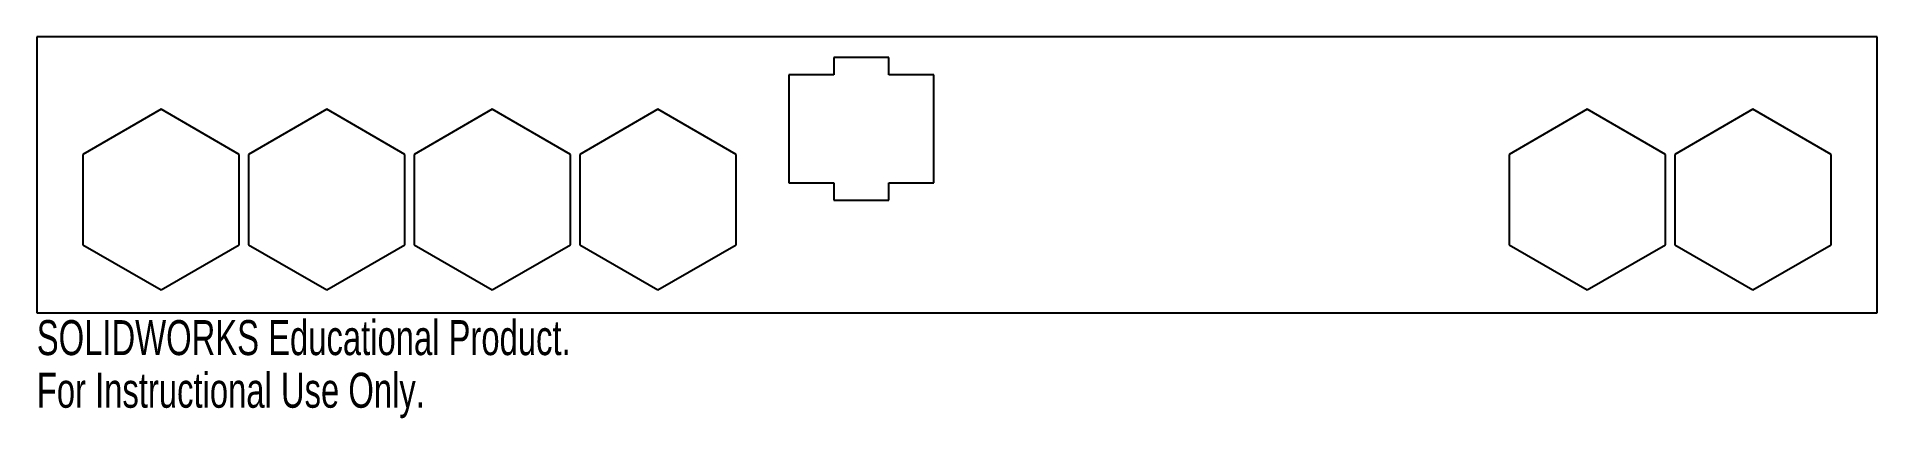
# Model space of a CAD drawing. Header units: inches. Extents: x -5 to 5, y -1.3 to 0.8.
import ezdxf

# ---------------------------------------------------------------- set-up
doc = ezdxf.new("R2010")
doc.units = ezdxf.units.IN
doc.header["$MEASUREMENT"] = 0
doc.styles.add('SLDTEXTSTYLE0', font='TXT', dxfattribs={"width": 0.7})

msp = doc.modelspace()

# ---------------------------------------------------------------- linework, layer by layer
at = {"color": 7, "linetype": 'Continuous', "lineweight": 25}
for p, q in [((5, 0.75), (-5, 0.75)), ((-5, 0.75), (-5, -0.75)), ((5, -0.75), (5, 0.75)), ((-0.37, 0.637), (-0.67, 0.637)), ((-0.67, 0.637), (-0.67, 0.544)), ((-0.37, 0.544), (-0.37, 0.637)), ((-0.914, 0.544), (-0.914, -0.044)), ((-0.67, 0.544), (-0.914, 0.544)), ((-0.126, 0.544), (-0.37, 0.544)), ((-0.126, -0.044), (-0.126, 0.544)), ((-4.325, 0.356), (-4.75, 0.111)), ((-3.9, 0.111), (-4.325, 0.356)), ((-3.425, 0.356), (-3.85, 0.111)), ((-3, 0.111), (-3.425, 0.356)), ((-2.525, 0.356), (-2.95, 0.111)), ((-2.1, 0.111), (-2.525, 0.356)), ((-1.625, 0.356), (-2.05, 0.111)), ((-1.2, 0.111), (-1.625, 0.356)), ((3.425, 0.356), (3, 0.111)), ((3.85, 0.111), (3.425, 0.356)), ((4.325, 0.356), (3.9, 0.111)), ((4.75, 0.111), (4.325, 0.356)), ((-4.75, 0.111), (-4.75, -0.38)), ((-3.9, -0.38), (-3.9, 0.111)), ((-3.85, 0.111), (-3.85, -0.38)), ((-3, -0.38), (-3, 0.111)), ((-2.95, 0.111), (-2.95, -0.38)), ((-2.1, -0.38), (-2.1, 0.111)), ((-2.05, 0.111), (-2.05, -0.38)), ((-1.2, -0.38), (-1.2, 0.111)), ((3, 0.111), (3, -0.38)), ((3.85, -0.38), (3.85, 0.111)), ((3.9, 0.111), (3.9, -0.38)), ((4.75, -0.38), (4.75, 0.111)), ((-0.914, -0.044), (-0.67, -0.044)), ((-0.67, -0.044), (-0.67, -0.138)), ((-0.37, -0.138), (-0.37, -0.044)), ((-0.37, -0.044), (-0.126, -0.044)), ((-0.67, -0.138), (-0.37, -0.138)), ((-4.75, -0.38), (-4.325, -0.625)), ((-4.325, -0.625), (-3.9, -0.38)), ((-3.85, -0.38), (-3.425, -0.625)), ((-3.425, -0.625), (-3, -0.38)), ((-2.95, -0.38), (-2.525, -0.625)), ((-2.525, -0.625), (-2.1, -0.38)), ((-2.05, -0.38), (-1.625, -0.625)), ((-1.625, -0.625), (-1.2, -0.38)), ((3, -0.38), (3.425, -0.625)), ((3.425, -0.625), (3.85, -0.38)), ((3.9, -0.38), (4.325, -0.625)), ((4.325, -0.625), (4.75, -0.38)), ((-5, -0.75), (5, -0.75))]:
    msp.add_line(p, q, dxfattribs=at)

# ---------------------------------------------------------------- texts
at = {"color": 7, "linetype": 'Continuous', "char_height": 0.1903, "attachment_point": 1, "style": 'SLDTEXTSTYLE0'}
for s, insert in [('SOLIDWORKS Educational Product.', (-5, -0.79)), ('For Instructional Use Only.', (-5, -1.076))]:
    msp.add_mtext(s, dxfattribs=dict(at, insert=insert))

doc.saveas('drawing.dxf')
